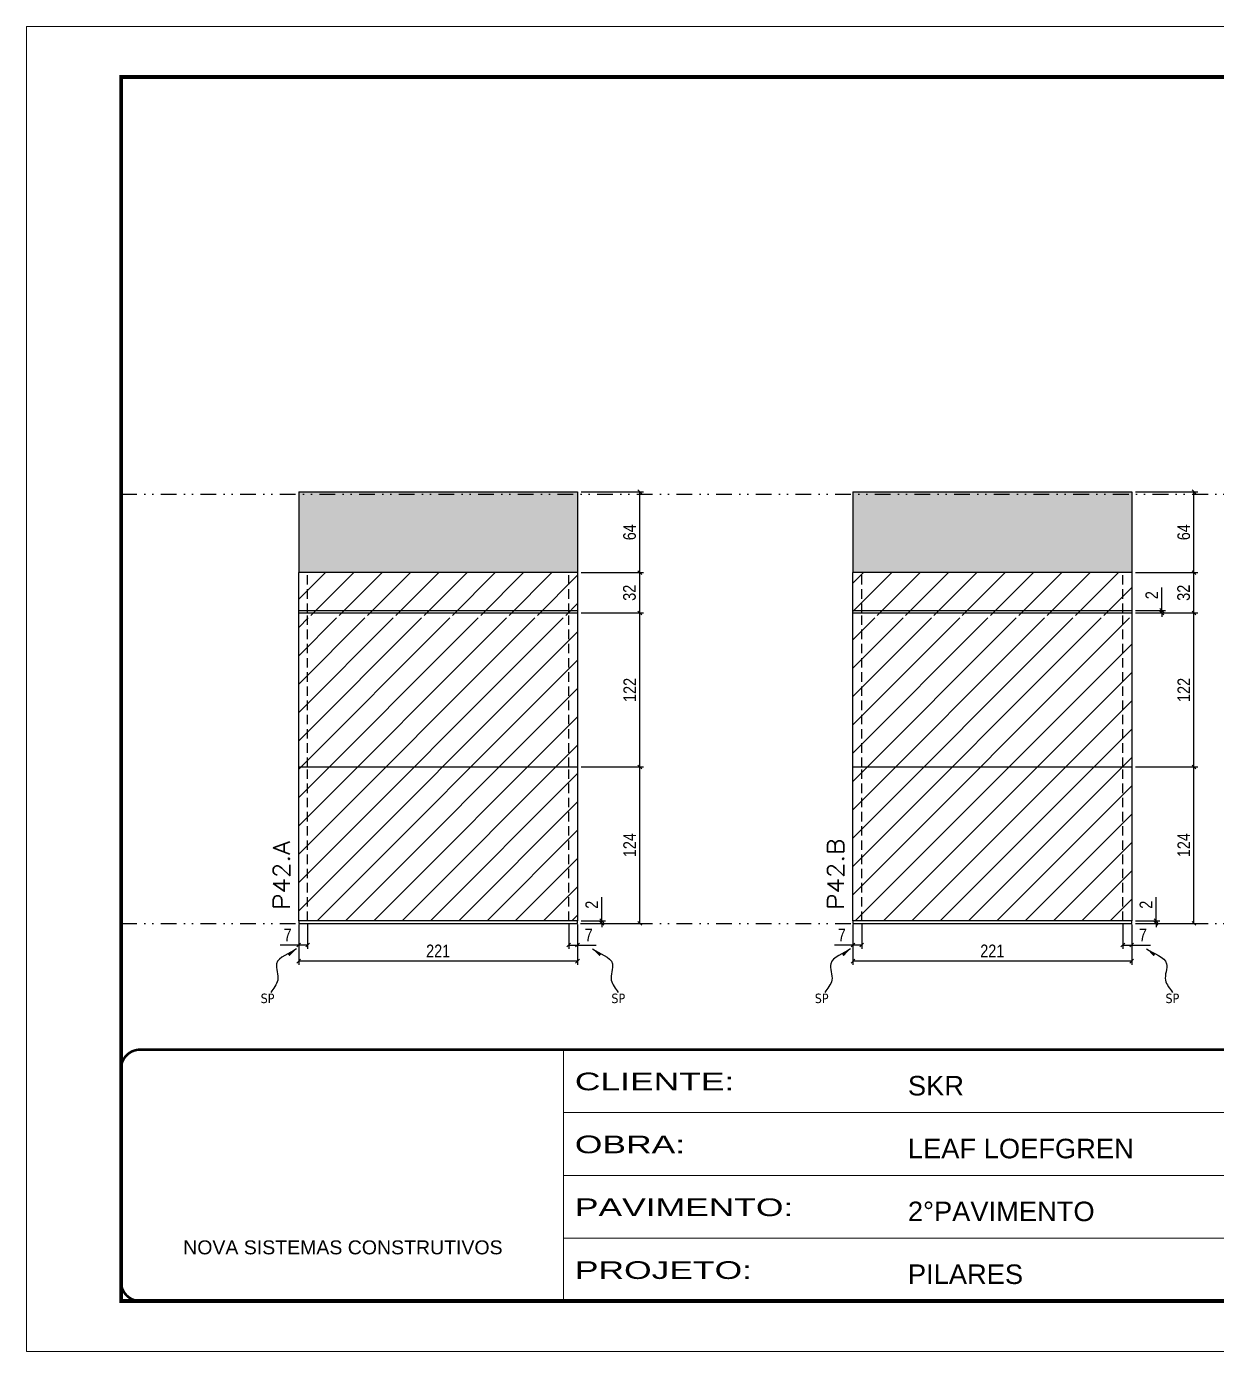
# Model space of a CAD drawing. Extents: x 14400 to 27878, y -21631 to 6985.
# Drawn here: x 17583 to 18527, y -8997 to -7947 of the extents above; entities that cross this region are included whole.
import ezdxf

# ---------------------------------------------------------------- set-up
doc = ezdxf.new("R2010")
doc.units = 0
for name, pattern in [('CONTINUO', [0]), ('DASHED', [0.75, 0.5, -0.25]), ('DIVIDE2', [0.625, 0.25, -0.125, 0, -0.125, 0, -0.125]), ('HIDDEN', [0.375, 0.25, -0.125])]:
    doc.linetypes.add(name, pattern=pattern)
for name, color, linetype in [('COTA', 241, 'Continuous'), ('Nível', 160, 'Continuous'), ('Painéis', 200, 'Continuous'), ('Sarrafo de Pressão', 42, 'HIDDEN'), ('texto', 7, 'Continuous')]:
    doc.layers.add(name, color=color, linetype=linetype)
for name, color, linetype, lineweight in [('Folhas', 255, 'Continuous', 9), ('Hachura', 251, 'Continuous', 9), ('SARRAFO DE PRESSAO', 251, 'DASHED', 9), ('Texto Seção', 7, 'Continuous', 15)]:
    doc.layers.add(name, color=color, linetype=linetype, lineweight=lineweight)
doc.styles.add('ARIAL', font='arial.ttf')
doc.styles.add('COTA TECNICA', font='techl___.ttf', dxfattribs={"height": 10})
doc.styles.add('COTA TECNICA-50', font='techl___.ttf', dxfattribs={"height": 10})
doc.styles.add('REGUA-120', font='ROMANS.shx', dxfattribs={"height": 15})
doc.styles.get("Standard").update_dxf_attribs({"font": 'arial.ttf'})
doc.styles.add('Tecnologia', font='')
doc.styles.get('Tecnologia').set_extended_font_data('Forgotten Futurist')
doc.dimstyles.new('COTA PAINEL-50', dxfattribs={"dimtxt": 10, "dimasz": 3, "dimexe": 3, "dimexo": 3, "dimgap": 3, "dimtad": 1, "dimdec": 1, "dimzin": 12, "dimdsep": 46, "dimtxsty": 'COTA TECNICA-50', "dimblk1": 'OBLIQUE', "dimblk2": 'OBLIQUE', "dimsah": 1, "dimcen": 0.9, "dimclrd": 4, "dimclre": 4, "dimclrt": 240, "dimadec": 1, "dimazin": 3, "dimtfac": 1, "dimtdec": 1, "dimtmove": 0, "dimatfit": 3, "dimfxl": 1, "dimtolj": 1, "dimtzin": 12, "dimarcsym": 0})
doc.dimstyles.new('PAINEL', dxfattribs={"dimtxt": 10, "dimasz": 3, "dimexe": 3, "dimexo": 3, "dimgap": 3, "dimtad": 1, "dimdec": 1, "dimzin": 12, "dimdsep": 46, "dimtxsty": 'COTA TECNICA', "dimblk1": 'OBLIQUE', "dimblk2": 'OBLIQUE', "dimsah": 1, "dimcen": 0.9, "dimclrd": 4, "dimclre": 4, "dimclrt": 240, "dimadec": 1, "dimazin": 3, "dimtfac": 1, "dimtdec": 1, "dimtmove": 0, "dimatfit": 3, "dimfxl": 1, "dimtolj": 1, "dimtzin": 12, "dimarcsym": 0})
doc.dimstyles.get("Standard").update_dxf_attribs({"dimtxt": 0.18, "dimasz": 0.18, "dimexe": 0.18, "dimexo": 0.0625, "dimgap": 0.09, "dimtad": 0, "dimtih": 1, "dimtoh": 1, "dimdec": 4, "dimzin": 0, "dimdsep": 46, "dimtxsty": 'Standard', "dimcen": 0.09, "dimadec": 0, "dimazin": 0, "dimtfac": 1, "dimtdec": 4, "dimtofl": 0, "dimtmove": 0, "dimatfit": 3, "dimfxl": 1, "dimtolj": 1, "dimtzin": 0, "dimarcsym": 0})

# ---------------------------------------------------------------- blocks, each defined once
blk = doc.blocks.new('9999999999')
at = {"color": 30, "linetype": 'CONTINUO'}
for p, q in [((98564.6, 34230.2), (98564.6, 34429.4)), ((98564.6, 34379.6), (99584, 34379.6)), ((98564.6, 34329.8), (99488, 34329.8)), ((98564.6, 34280), (99488, 34280))]:
    blk.add_line(p, q, dxfattribs=at)
at = {"color": 30, "linetype": 'CONTINUO', "const_width": 2}
blk.add_lwpolyline([(99584, 34230.2), (99584, 34414.4, 0.414214), (99569, 34429.4), (98229, 34429.4, 0.414214), (98214, 34414.4), (98214, 34245.2, 0.414214), (98229, 34230.2), (99584, 34230.2)], format="xyb", dxfattribs=at)
at = {"layer": 'Folhas'}
blk.add_lwpolyline([(98139, 34190.2), (99624, 34190.2), (99624, 35240.2), (98139, 35240.2)], close=True, dxfattribs=at)
at = {"layer": 'Folhas', "color": 30, "const_width": 3}
blk.add_lwpolyline([(98214, 34230.2), (99584, 34230.2), (99584, 35200.2), (98214, 35200.2)], close=True, dxfattribs=at)
at = {"color": 7, "linetype": 'Continuous', "ltscale": 5, "style": 'ARIAL'}
for s, height, p in [('SKR', 15.48, (98837.7, 34393.1)), ('LEAF LOEFGREN', 15.483, (98837.7, 34343.3)), ('2°PAVIMENTO', 15.483, (98837.7, 34293.5)), ('NOVA SISTEMAS CONSTRUTIVOS', 11.059, (98263.2, 34267.2)), ('PILARES', 15.48, (98837.7, 34243.7))]:
    blk.add_text(s, height=height, dxfattribs=at).set_placement(p)
at = {"layer": 'Folhas', "color": 7, "style": 'Tecnologia', "width": 1.5}
for s, p in [('CLIENTE:', (98573.7, 34397.2)), ('OBRA:', (98573.7, 34347.3)), ('PAVIMENTO:', (98573.7, 34297.5)), ('PROJETO:', (98573.7, 34247.7))]:
    blk.add_text(s, height=14, dxfattribs=at).set_placement(p)
blk = doc.blocks.new('_Oblique')
at = {"color": 0, "linetype": 'ByBlock', "lineweight": -2}
blk.add_line((-0.5, -0.5), (0.5, 0.5), dxfattribs=at)
blk = doc.blocks.new('*D2435')
at = {"layer": 'COTA', "color": 4, "lineweight": -2, "transparency": 16777216}
for p, q in [((17799.3, -8658.5), (17799.3, -8690.4)), ((18020.3, -8658.5), (18020.3, -8690.4)), ((18020.3, -8687.4), (17799.3, -8687.4))]:
    blk.add_line(p, q, dxfattribs=at)
at = {"layer": 'Defpoints', "color": 0, "transparency": 16777216}
for p in [(17799.3, -8655.5), (18020.3, -8655.5), (17799.3, -8687.4)]:
    blk.add_point(p, dxfattribs=at)
at = {"layer": 'COTA', "color": 4, "lineweight": -2, "transparency": 16777216, "xscale": 3, "yscale": 3, "zscale": 3, "rotation": 180}
blk.add_blockref('_Oblique', (17799.3, -8687.4), dxfattribs=at)
at = {"layer": 'COTA', "color": 4, "lineweight": -2, "transparency": 16777216, "xscale": 3, "yscale": 3, "zscale": 3}
blk.add_blockref('_Oblique', (18020.3, -8687.4), dxfattribs=at)
at = {"layer": 'COTA', "color": 240, "transparency": 16777216, "insert": (17909.8, -8679.3), "char_height": 10, "attachment_point": 5, "style": 'COTA TECNICA'}
blk.add_mtext('\\A1;221', dxfattribs=at)
blk = doc.blocks.new('*D2436')
at = {"layer": 'COTA', "color": 4, "lineweight": -2, "transparency": 16777216}
for p, q in [((18013.3, -8658.5), (18013.3, -8677.7)), ((18020.3, -8660.5), (18020.3, -8677.7)), ((18013.3, -8674.7), (18020.3, -8674.7)), ((18020.3, -8674.7), (18035.1, -8674.7))]:
    blk.add_line(p, q, dxfattribs=at)
at = {"layer": 'Defpoints', "color": 0, "transparency": 16777216}
for p in [(18013.3, -8655.5), (18020.3, -8657.5), (18020.3, -8674.7)]:
    blk.add_point(p, dxfattribs=at)
at = {"layer": 'COTA', "color": 4, "lineweight": -2, "transparency": 16777216, "xscale": 3, "yscale": 3, "zscale": 3, "rotation": 180}
blk.add_blockref('_Oblique', (18013.3, -8674.7), dxfattribs=at)
at = {"layer": 'COTA', "color": 4, "lineweight": -2, "transparency": 16777216, "xscale": 3, "yscale": 3, "zscale": 3}
blk.add_blockref('_Oblique', (18020.3, -8674.7), dxfattribs=at)
at = {"layer": 'COTA', "color": 240, "transparency": 16777216, "insert": (18029.2, -8666.6), "char_height": 10, "attachment_point": 5, "style": 'COTA TECNICA-50'}
blk.add_mtext('\\A1;7', dxfattribs=at)
blk = doc.blocks.new('*D2437')
at = {"layer": 'COTA', "color": 4, "lineweight": -2, "transparency": 16777216}
for p, q in [((17799.3, -8660.5), (17799.3, -8677.7)), ((17806.3, -8658.5), (17806.3, -8677.7)), ((17799.3, -8674.7), (17784.6, -8674.7)), ((17806.3, -8674.7), (17799.3, -8674.7))]:
    blk.add_line(p, q, dxfattribs=at)
at = {"layer": 'Defpoints', "color": 0, "transparency": 16777216}
for p in [(17799.3, -8657.5), (17806.3, -8655.5), (17799.3, -8674.7)]:
    blk.add_point(p, dxfattribs=at)
at = {"layer": 'COTA', "color": 4, "lineweight": -2, "transparency": 16777216, "xscale": 3, "yscale": 3, "zscale": 3, "rotation": 180}
blk.add_blockref('_Oblique', (17799.3, -8674.7), dxfattribs=at)
at = {"layer": 'COTA', "color": 4, "lineweight": -2, "transparency": 16777216, "xscale": 3, "yscale": 3, "zscale": 3}
blk.add_blockref('_Oblique', (17806.3, -8674.7), dxfattribs=at)
at = {"layer": 'COTA', "color": 240, "transparency": 16777216, "insert": (17790.5, -8666.6), "char_height": 10, "attachment_point": 5, "style": 'COTA TECNICA-50'}
blk.add_mtext('\\A1;7', dxfattribs=at)
blk = doc.blocks.new('*D2438')
at = {"layer": 'COTA', "color": 4, "lineweight": -2, "transparency": 16777216}
for p, q in [((18039.6, -8655.5), (18039.6, -8636.7)), ((18023.3, -8655.5), (18042.6, -8655.5)), ((18023.3, -8657.5), (18042.6, -8657.5)), ((18039.6, -8657.5), (18039.6, -8655.5)), ((18039.6, -8657.5), (18039.6, -8660.5))]:
    blk.add_line(p, q, dxfattribs=at)
at = {"layer": 'Defpoints', "color": 0, "transparency": 16777216}
for p in [(18020.3, -8655.5), (18020.3, -8657.5), (18039.6, -8657.5)]:
    blk.add_point(p, dxfattribs=at)
at = {"layer": 'COTA', "color": 4, "lineweight": -2, "transparency": 16777216, "xscale": 3, "yscale": 3, "zscale": 3}
for p, rotation in [((18039.6, -8655.5), 270), ((18039.6, -8657.5), 90)]:
    blk.add_blockref('_Oblique', p, dxfattribs=dict(at, rotation=rotation))
at = {"layer": 'COTA', "color": 240, "transparency": 16777216, "insert": (18031.6, -8642.7), "char_height": 10, "attachment_point": 5, "rotation": 90, "style": 'COTA TECNICA-50'}
blk.add_mtext('\\A1;2', dxfattribs=at)
blk = doc.blocks.new('*D2439')
at = {"layer": 'COTA', "color": 4, "linetype": 'ByBlock', "lineweight": -2, "transparency": 16777216}
for p, q in [((18023.3, -8533.5), (18072.7, -8533.5)), ((18069.7, -8657.5), (18069.7, -8533.5)), ((18023.3, -8657.5), (18072.7, -8657.5))]:
    blk.add_line(p, q, dxfattribs=at)
at = {"layer": 'Defpoints', "color": 0, "linetype": 'ByBlock', "transparency": 16777216}
for p in [(18020.3, -8533.5), (18069.7, -8533.5), (18020.3, -8657.5)]:
    blk.add_point(p, dxfattribs=at)
at = {"layer": 'COTA', "color": 4, "linetype": 'ByBlock', "lineweight": -2, "transparency": 16777216, "xscale": 3, "yscale": 3, "zscale": 3}
for p, rotation in [((18069.7, -8533.5), 90), ((18069.7, -8657.5), 270)]:
    blk.add_blockref('_Oblique', p, dxfattribs=dict(at, rotation=rotation))
at = {"layer": 'COTA', "color": 240, "linetype": 'ByBlock', "transparency": 16777216, "insert": (18061.6, -8595.5), "char_height": 10, "attachment_point": 5, "rotation": 90, "style": 'COTA TECNICA'}
blk.add_mtext('\\A1;124', dxfattribs=at)
blk = doc.blocks.new('*D2440')
at = {"layer": 'COTA', "color": 4, "linetype": 'ByBlock', "lineweight": -2, "transparency": 16777216}
for p, q in [((18023.3, -8533.5), (18072.7, -8533.5)), ((18069.7, -8657.5), (18069.7, -8533.5)), ((18023.3, -8657.5), (18072.7, -8657.5))]:
    blk.add_line(p, q, dxfattribs=at)
at = {"layer": 'Defpoints', "color": 0, "linetype": 'ByBlock', "transparency": 16777216}
for p in [(18020.3, -8533.5), (18069.7, -8533.5), (18020.3, -8657.5)]:
    blk.add_point(p, dxfattribs=at)
at = {"layer": 'COTA', "color": 4, "linetype": 'ByBlock', "lineweight": -2, "transparency": 16777216, "xscale": 3, "yscale": 3, "zscale": 3}
for p, rotation in [((18069.7, -8533.5), 90), ((18069.7, -8657.5), 270)]:
    blk.add_blockref('_Oblique', p, dxfattribs=dict(at, rotation=rotation))
at = {"layer": 'COTA', "color": 240, "linetype": 'ByBlock', "transparency": 16777216, "insert": (18061.6, -8595.5), "char_height": 10, "attachment_point": 5, "rotation": 90, "style": 'COTA TECNICA'}
blk.add_mtext('\\A1;124', dxfattribs=at)
blk = doc.blocks.new('*D2441')
at = {"layer": 'COTA', "color": 4, "lineweight": -2, "transparency": 16777216}
for p, q in [((18023.3, -8411.5), (18072.7, -8411.5)), ((18069.7, -8533.5), (18069.7, -8411.5)), ((18023.3, -8533.5), (18072.7, -8533.5))]:
    blk.add_line(p, q, dxfattribs=at)
at = {"layer": 'Defpoints', "color": 0, "transparency": 16777216}
for p in [(18020.3, -8411.5), (18069.7, -8411.5), (18020.3, -8533.5)]:
    blk.add_point(p, dxfattribs=at)
at = {"layer": 'COTA', "color": 4, "lineweight": -2, "transparency": 16777216, "xscale": 3, "yscale": 3, "zscale": 3}
for p, rotation in [((18069.7, -8411.5), 90), ((18069.7, -8533.5), 270)]:
    blk.add_blockref('_Oblique', p, dxfattribs=dict(at, rotation=rotation))
at = {"layer": 'COTA', "color": 240, "transparency": 16777216, "insert": (18061.7, -8472.5), "char_height": 10, "attachment_point": 5, "rotation": 90, "style": 'COTA TECNICA'}
blk.add_mtext('\\A1;122', dxfattribs=at)
blk = doc.blocks.new('*D2443')
at = {"layer": 'COTA', "color": 4, "lineweight": -2, "transparency": 16777216}
for p, q in [((18023.3, -8379.5), (18072.7, -8379.5)), ((18069.7, -8411.5), (18069.7, -8379.5)), ((18023.3, -8411.5), (18072.7, -8411.5))]:
    blk.add_line(p, q, dxfattribs=at)
at = {"layer": 'Defpoints', "color": 0, "transparency": 16777216}
for p in [(18020.3, -8379.5), (18069.7, -8379.5), (18020.3, -8411.5)]:
    blk.add_point(p, dxfattribs=at)
at = {"layer": 'COTA', "color": 4, "lineweight": -2, "transparency": 16777216, "xscale": 3, "yscale": 3, "zscale": 3}
for p, rotation in [((18069.7, -8379.5), 90), ((18069.7, -8411.5), 270)]:
    blk.add_blockref('_Oblique', p, dxfattribs=dict(at, rotation=rotation))
at = {"layer": 'COTA', "color": 240, "transparency": 16777216, "insert": (18061.5, -8395.5), "char_height": 10, "attachment_point": 5, "rotation": 90, "style": 'COTA TECNICA'}
blk.add_mtext('\\A1;32', dxfattribs=at)
blk = doc.blocks.new('*D2444')
at = {"layer": 'COTA', "color": 4, "lineweight": -2, "transparency": 16777216}
for p, q in [((18023.3, -8315.5), (18072.7, -8315.5)), ((18069.7, -8379.5), (18069.7, -8315.5)), ((18023.3, -8379.5), (18072.7, -8379.5))]:
    blk.add_line(p, q, dxfattribs=at)
at = {"layer": 'Defpoints', "color": 0, "transparency": 16777216}
for p in [(18020.3, -8315.5), (18069.7, -8315.5), (18020.3, -8379.5)]:
    blk.add_point(p, dxfattribs=at)
at = {"layer": 'COTA', "color": 4, "lineweight": -2, "transparency": 16777216, "xscale": 3, "yscale": 3, "zscale": 3}
for p, rotation in [((18069.7, -8315.5), 90), ((18069.7, -8379.5), 270)]:
    blk.add_blockref('_Oblique', p, dxfattribs=dict(at, rotation=rotation))
at = {"layer": 'COTA', "color": 240, "transparency": 16777216, "insert": (18061.6, -8347.5), "char_height": 10, "attachment_point": 5, "rotation": 90, "style": 'COTA TECNICA'}
blk.add_mtext('\\A1;64', dxfattribs=at)
blk = doc.blocks.new('*D2445')
at = {"layer": 'COTA', "color": 4, "lineweight": -2, "transparency": 16777216}
for p, q in [((18238.6, -8658.5), (18238.6, -8690.4)), ((18459.6, -8658.5), (18459.6, -8690.4)), ((18459.6, -8687.4), (18238.6, -8687.4))]:
    blk.add_line(p, q, dxfattribs=at)
at = {"layer": 'Defpoints', "color": 0, "transparency": 16777216}
for p in [(18238.6, -8655.5), (18459.6, -8655.5), (18238.6, -8687.4)]:
    blk.add_point(p, dxfattribs=at)
at = {"layer": 'COTA', "color": 4, "lineweight": -2, "transparency": 16777216, "xscale": 3, "yscale": 3, "zscale": 3, "rotation": 180}
blk.add_blockref('_Oblique', (18238.6, -8687.4), dxfattribs=at)
at = {"layer": 'COTA', "color": 4, "lineweight": -2, "transparency": 16777216, "xscale": 3, "yscale": 3, "zscale": 3}
blk.add_blockref('_Oblique', (18459.6, -8687.4), dxfattribs=at)
at = {"layer": 'COTA', "color": 240, "transparency": 16777216, "insert": (18349.1, -8679.3), "char_height": 10, "attachment_point": 5, "style": 'COTA TECNICA'}
blk.add_mtext('\\A1;221', dxfattribs=at)
blk = doc.blocks.new('*D2446')
at = {"layer": 'COTA', "color": 4, "lineweight": -2, "transparency": 16777216}
for p, q in [((18452.6, -8658.5), (18452.6, -8677.7)), ((18459.6, -8660.5), (18459.6, -8677.7)), ((18452.6, -8674.7), (18459.6, -8674.7)), ((18459.6, -8674.7), (18474.4, -8674.7))]:
    blk.add_line(p, q, dxfattribs=at)
at = {"layer": 'Defpoints', "color": 0, "transparency": 16777216}
for p in [(18452.6, -8655.5), (18459.6, -8657.5), (18459.6, -8674.7)]:
    blk.add_point(p, dxfattribs=at)
at = {"layer": 'COTA', "color": 4, "lineweight": -2, "transparency": 16777216, "xscale": 3, "yscale": 3, "zscale": 3, "rotation": 180}
blk.add_blockref('_Oblique', (18452.6, -8674.7), dxfattribs=at)
at = {"layer": 'COTA', "color": 4, "lineweight": -2, "transparency": 16777216, "xscale": 3, "yscale": 3, "zscale": 3}
blk.add_blockref('_Oblique', (18459.6, -8674.7), dxfattribs=at)
at = {"layer": 'COTA', "color": 240, "transparency": 16777216, "insert": (18468.5, -8666.6), "char_height": 10, "attachment_point": 5, "style": 'COTA TECNICA-50'}
blk.add_mtext('\\A1;7', dxfattribs=at)
blk = doc.blocks.new('*D2447')
at = {"layer": 'COTA', "color": 4, "lineweight": -2, "transparency": 16777216}
for p, q in [((18238.6, -8660.5), (18238.6, -8677.7)), ((18245.6, -8658.5), (18245.6, -8677.7)), ((18238.6, -8674.7), (18223.9, -8674.7)), ((18245.6, -8674.7), (18238.6, -8674.7))]:
    blk.add_line(p, q, dxfattribs=at)
at = {"layer": 'Defpoints', "color": 0, "transparency": 16777216}
for p in [(18238.6, -8657.5), (18245.6, -8655.5), (18238.6, -8674.7)]:
    blk.add_point(p, dxfattribs=at)
at = {"layer": 'COTA', "color": 4, "lineweight": -2, "transparency": 16777216, "xscale": 3, "yscale": 3, "zscale": 3, "rotation": 180}
blk.add_blockref('_Oblique', (18238.6, -8674.7), dxfattribs=at)
at = {"layer": 'COTA', "color": 4, "lineweight": -2, "transparency": 16777216, "xscale": 3, "yscale": 3, "zscale": 3}
blk.add_blockref('_Oblique', (18245.6, -8674.7), dxfattribs=at)
at = {"layer": 'COTA', "color": 240, "transparency": 16777216, "insert": (18229.8, -8666.6), "char_height": 10, "attachment_point": 5, "style": 'COTA TECNICA-50'}
blk.add_mtext('\\A1;7', dxfattribs=at)
blk = doc.blocks.new('*D2448')
at = {"layer": 'COTA', "color": 4, "lineweight": -2, "transparency": 16777216}
for p, q in [((18478.9, -8655.5), (18478.9, -8636.7)), ((18462.6, -8655.5), (18481.9, -8655.5)), ((18462.6, -8657.5), (18481.9, -8657.5)), ((18478.9, -8657.5), (18478.9, -8655.5)), ((18478.9, -8657.5), (18478.9, -8660.5))]:
    blk.add_line(p, q, dxfattribs=at)
at = {"layer": 'Defpoints', "color": 0, "transparency": 16777216}
for p in [(18459.6, -8655.5), (18459.6, -8657.5), (18478.9, -8657.5)]:
    blk.add_point(p, dxfattribs=at)
at = {"layer": 'COTA', "color": 4, "lineweight": -2, "transparency": 16777216, "xscale": 3, "yscale": 3, "zscale": 3}
for p, rotation in [((18478.9, -8655.5), 270), ((18478.9, -8657.5), 90)]:
    blk.add_blockref('_Oblique', p, dxfattribs=dict(at, rotation=rotation))
at = {"layer": 'COTA', "color": 240, "transparency": 16777216, "insert": (18470.9, -8642.7), "char_height": 10, "attachment_point": 5, "rotation": 90, "style": 'COTA TECNICA-50'}
blk.add_mtext('\\A1;2', dxfattribs=at)
blk = doc.blocks.new('*D2449')
at = {"layer": 'COTA', "color": 4, "linetype": 'ByBlock', "lineweight": -2, "transparency": 16777216}
for p, q in [((18462.6, -8533.5), (18512, -8533.5)), ((18509, -8657.5), (18509, -8533.5)), ((18462.6, -8657.5), (18512, -8657.5))]:
    blk.add_line(p, q, dxfattribs=at)
at = {"layer": 'Defpoints', "color": 0, "linetype": 'ByBlock', "transparency": 16777216}
for p in [(18459.6, -8533.5), (18509, -8533.5), (18459.6, -8657.5)]:
    blk.add_point(p, dxfattribs=at)
at = {"layer": 'COTA', "color": 4, "linetype": 'ByBlock', "lineweight": -2, "transparency": 16777216, "xscale": 3, "yscale": 3, "zscale": 3}
for p, rotation in [((18509, -8533.5), 90), ((18509, -8657.5), 270)]:
    blk.add_blockref('_Oblique', p, dxfattribs=dict(at, rotation=rotation))
at = {"layer": 'COTA', "color": 240, "linetype": 'ByBlock', "transparency": 16777216, "insert": (18500.9, -8595.5), "char_height": 10, "attachment_point": 5, "rotation": 90, "style": 'COTA TECNICA'}
blk.add_mtext('\\A1;124', dxfattribs=at)
blk = doc.blocks.new('*D2450')
at = {"layer": 'COTA', "color": 4, "linetype": 'ByBlock', "lineweight": -2, "transparency": 16777216}
for p, q in [((18462.6, -8533.5), (18512, -8533.5)), ((18509, -8657.5), (18509, -8533.5)), ((18462.6, -8657.5), (18512, -8657.5))]:
    blk.add_line(p, q, dxfattribs=at)
at = {"layer": 'Defpoints', "color": 0, "linetype": 'ByBlock', "transparency": 16777216}
for p in [(18459.6, -8533.5), (18509, -8533.5), (18459.6, -8657.5)]:
    blk.add_point(p, dxfattribs=at)
at = {"layer": 'COTA', "color": 4, "linetype": 'ByBlock', "lineweight": -2, "transparency": 16777216, "xscale": 3, "yscale": 3, "zscale": 3}
for p, rotation in [((18509, -8533.5), 90), ((18509, -8657.5), 270)]:
    blk.add_blockref('_Oblique', p, dxfattribs=dict(at, rotation=rotation))
at = {"layer": 'COTA', "color": 240, "linetype": 'ByBlock', "transparency": 16777216, "insert": (18500.9, -8595.5), "char_height": 10, "attachment_point": 5, "rotation": 90, "style": 'COTA TECNICA'}
blk.add_mtext('\\A1;124', dxfattribs=at)
blk = doc.blocks.new('*D2451')
at = {"layer": 'COTA', "color": 4, "lineweight": -2, "transparency": 16777216}
for p, q in [((18462.6, -8411.5), (18512, -8411.5)), ((18509, -8533.5), (18509, -8411.5)), ((18462.6, -8533.5), (18512, -8533.5))]:
    blk.add_line(p, q, dxfattribs=at)
at = {"layer": 'Defpoints', "color": 0, "transparency": 16777216}
for p in [(18459.6, -8411.5), (18509, -8411.5), (18459.6, -8533.5)]:
    blk.add_point(p, dxfattribs=at)
at = {"layer": 'COTA', "color": 4, "lineweight": -2, "transparency": 16777216, "xscale": 3, "yscale": 3, "zscale": 3}
for p, rotation in [((18509, -8411.5), 90), ((18509, -8533.5), 270)]:
    blk.add_blockref('_Oblique', p, dxfattribs=dict(at, rotation=rotation))
at = {"layer": 'COTA', "color": 240, "transparency": 16777216, "insert": (18500.9, -8472.5), "char_height": 10, "attachment_point": 5, "rotation": 90, "style": 'COTA TECNICA'}
blk.add_mtext('\\A1;122', dxfattribs=at)
blk = doc.blocks.new('*D2453')
at = {"layer": 'COTA', "color": 4, "lineweight": -2, "transparency": 16777216}
for p, q in [((18462.6, -8379.5), (18512, -8379.5)), ((18509, -8411.5), (18509, -8379.5)), ((18462.6, -8411.5), (18512, -8411.5))]:
    blk.add_line(p, q, dxfattribs=at)
at = {"layer": 'Defpoints', "color": 0, "transparency": 16777216}
for p in [(18459.6, -8379.5), (18509, -8379.5), (18459.6, -8411.5)]:
    blk.add_point(p, dxfattribs=at)
at = {"layer": 'COTA', "color": 4, "lineweight": -2, "transparency": 16777216, "xscale": 3, "yscale": 3, "zscale": 3}
for p, rotation in [((18509, -8379.5), 90), ((18509, -8411.5), 270)]:
    blk.add_blockref('_Oblique', p, dxfattribs=dict(at, rotation=rotation))
at = {"layer": 'COTA', "color": 240, "transparency": 16777216, "insert": (18500.8, -8395.5), "char_height": 10, "attachment_point": 5, "rotation": 90, "style": 'COTA TECNICA'}
blk.add_mtext('\\A1;32', dxfattribs=at)
blk = doc.blocks.new('*D2454')
at = {"layer": 'COTA', "color": 4, "lineweight": -2, "transparency": 16777216}
for p, q in [((18462.6, -8315.5), (18512, -8315.5)), ((18509, -8379.5), (18509, -8315.5)), ((18462.6, -8379.5), (18512, -8379.5))]:
    blk.add_line(p, q, dxfattribs=at)
at = {"layer": 'Defpoints', "color": 0, "transparency": 16777216}
for p in [(18459.6, -8315.5), (18509, -8315.5), (18459.6, -8379.5)]:
    blk.add_point(p, dxfattribs=at)
at = {"layer": 'COTA', "color": 4, "lineweight": -2, "transparency": 16777216, "xscale": 3, "yscale": 3, "zscale": 3}
for p, rotation in [((18509, -8315.5), 90), ((18509, -8379.5), 270)]:
    blk.add_blockref('_Oblique', p, dxfattribs=dict(at, rotation=rotation))
at = {"layer": 'COTA', "color": 240, "transparency": 16777216, "insert": (18500.9, -8347.5), "char_height": 10, "attachment_point": 5, "rotation": 90, "style": 'COTA TECNICA'}
blk.add_mtext('\\A1;64', dxfattribs=at)
blk = doc.blocks.new('*D2452')
at = {"layer": 'COTA', "color": 4, "lineweight": -2, "transparency": 16777216}
for p, q in [((18483.5, -8409.5), (18483.5, -8391.4)), ((18462.6, -8409.5), (18486.5, -8409.5)), ((18483.5, -8411.5), (18483.5, -8409.5)), ((18462.6, -8411.5), (18486.5, -8411.5)), ((18483.5, -8411.5), (18483.5, -8414.5))]:
    blk.add_line(p, q, dxfattribs=at)
at = {"layer": 'Defpoints', "color": 0, "transparency": 16777216}
for p in [(18459.6, -8409.5), (18483.5, -8409.5), (18459.6, -8411.5)]:
    blk.add_point(p, dxfattribs=at)
at = {"layer": 'COTA', "color": 4, "lineweight": -2, "transparency": 16777216, "xscale": 3, "yscale": 3, "zscale": 3}
for p, rotation in [((18483.5, -8409.5), 270), ((18483.5, -8411.5), 90)]:
    blk.add_blockref('_Oblique', p, dxfattribs=dict(at, rotation=rotation))
at = {"layer": 'COTA', "color": 240, "transparency": 16777216, "insert": (18475.5, -8397.4), "char_height": 10, "attachment_point": 5, "rotation": 90, "style": 'COTA TECNICA'}
blk.add_mtext('\\A1;2', dxfattribs=at)

msp = doc.modelspace()

# ---------------------------------------------------------------- hatches: boundary and pattern name
at = {"layer": 'COTA'}
h = msp.add_hatch(dxfattribs=at)
h.set_pattern_fill('AR-CONC', color=256, scale=0.03)
h.set_pattern_definition([(50, (-1994.6746, -3445.7253), (5.4655401, -0.4781726), [0.5715, -6.2865]), (355, (-1994.6746, -3445.7253), (-1.0573026, 5.7317054), [0.4572, -5.0292175]), (100.451445, (-1994.219, -3445.765), (4.4082374, 5.2535326), [0.4857003, -5.3427073]), (46.1842, (-1994.6746, -3444.201), (8.1323712, -1.2612698), [0.85725, -9.42975]), (96.635558, (-1993.997, -3444.3064), (7.122124, 7.4227837), [0.7285507, -8.0140682]), (351.18415, (-1994.675, -3444.201), (7.122124, 7.4227837), [0.685799, -7.543792]), (21, (-1993.9126, -3444.5823), (4.5484317, -3.0679559), [0.5715, -6.2865]), (326, (-1993.9126, -3444.5823), (1.8540609, 5.525639), [0.4572, -5.0292]), (71.451445, (-1993.5336, -3444.838), (6.4024926, 2.457683), [0.4857003, -5.3426981]), (37.5, (-1994.6746, -3445.7253), (0.0926581, 2.53665117), [0, -4.96824, 0, -5.1054, 0, -5.04825]), (7.5, (-1994.6746, -3445.7253), (2.00458988, 3.00541724), [0, -2.91084, 0, -4.85394, 0, -1.92405]), (327.5, (-1996.3739, -3445.7253), (4.06771786, -0.17186232), [0, -1.905, 0, -5.9436, 0, -7.8867]), (317.5, (-1997.136, -3445.7253), (4.44387544, 0.76279473), [0, -2.4765, 0, -3.94716, 0, -5.6007])])
h.paths.add_polyline_path([(18020.35, -8315.47), (17799.35, -8315.47), (17799.35, -8379.47), (18020.35, -8379.47)])
h = msp.add_hatch(dxfattribs=at)
h.set_pattern_fill('AR-CONC', color=256, scale=0.03)
h.set_pattern_definition([(50, (-1555.3887, -3445.7253), (5.4655401, -0.4781726), [0.5715, -6.2865]), (355, (-1555.3887, -3445.7253), (-1.0573026, 5.7317054), [0.4572, -5.0292175]), (100.451445, (-1554.933, -3445.765), (4.4082374, 5.2535326), [0.4857003, -5.3427073]), (46.1842, (-1555.389, -3444.201), (8.1323712, -1.2612698), [0.85725, -9.42975]), (96.635558, (-1554.711, -3444.3064), (7.122124, 7.4227837), [0.7285507, -8.0140682]), (351.18415, (-1555.389, -3444.201), (7.122124, 7.4227837), [0.685799, -7.543792]), (21, (-1554.6267, -3444.5823), (4.5484317, -3.0679559), [0.5715, -6.2865]), (326, (-1554.6267, -3444.5823), (1.8540609, 5.525639), [0.4572, -5.0292]), (71.451445, (-1554.2477, -3444.838), (6.4024926, 2.457683), [0.4857003, -5.3426981]), (37.5, (-1555.3887, -3445.7253), (0.0926581, 2.53665117), [0, -4.96824, 0, -5.1054, 0, -5.04825]), (7.5, (-1555.3887, -3445.7253), (2.00458988, 3.00541724), [0, -2.91084, 0, -4.85394, 0, -1.92405]), (327.5, (-1557.088, -3445.7253), (4.06771786, -0.17186232), [0, -1.905, 0, -5.9436, 0, -7.8867]), (317.5, (-1557.85, -3445.7253), (4.44387544, 0.76279473), [0, -2.4765, 0, -3.94716, 0, -5.6007])])
h.paths.add_polyline_path([(18459.63, -8315.47), (18238.63, -8315.47), (18238.63, -8379.47), (18459.63, -8379.47)])
at = {"layer": 'Hachura'}
h = msp.add_hatch(dxfattribs=at)
h.set_pattern_fill('ANSI31', color=256, scale=5)
h.paths.add_polyline_path([(18020.35, -8533.47), (17799.35, -8533.47), (17799.35, -8655.47), (18020.35, -8655.47)])
h.paths.add_polyline_path([(18020.35, -8415.47), (17799.35, -8415.47), (17799.35, -8533.47), (18020.35, -8533.47)])
h.paths.add_polyline_path([(18020.35, -8379.47), (17799.35, -8379.47), (17799.35, -8413.47), (18020.35, -8413.47)])
h.paths.add_polyline_path([(18459.63, -8379.47), (18238.63, -8379.47), (18238.63, -8413.47), (18459.63, -8413.47)])
h.paths.add_polyline_path([(18459.63, -8415.47), (18238.63, -8415.47), (18238.63, -8533.47), (18459.63, -8533.47)])
h.paths.add_polyline_path([(18459.63, -8533.47), (18238.63, -8533.47), (18238.63, -8655.47), (18459.63, -8655.47)])

# ---------------------------------------------------------------- linework, layer by layer
at = {"layer": 'COTA'}
for p, q in [((17799.35, -8315.47), (18020.35, -8315.47)), ((17799.35, -8315.47), (17799.35, -8379.47)), ((18020.35, -8315.47), (18020.35, -8379.47)), ((18238.63, -8315.47), (18459.63, -8315.47)), ((18238.63, -8315.47), (18238.63, -8379.47)), ((18459.63, -8315.47), (18459.63, -8379.47))]:
    msp.add_line(p, q, dxfattribs=at)
at = {"layer": 'Nível', "color": 4, "linetype": 'DIVIDE2', "ltscale": 50}
for p, q in [((17658.47, -8317.47), (19028.47, -8317.47)), ((17658.47, -8657.47), (19028.47, -8657.47))]:
    msp.add_line(p, q, dxfattribs=at)
at = {"layer": 'Painéis'}
for p, q in [((18020.35, -8379.47), (17799.35, -8379.47)), ((17799.35, -8655.47), (17799.35, -8379.47)), ((18020.35, -8379.47), (18020.35, -8655.47)), ((18459.63, -8379.47), (18238.63, -8379.47)), ((18238.63, -8655.47), (18238.63, -8379.47)), ((18459.63, -8379.47), (18459.63, -8655.47)), ((17799.35, -8409.47), (18020.35, -8409.47)), ((18238.63, -8409.47), (18459.63, -8409.47)), ((17799.35, -8411.47), (18020.35, -8411.47)), ((18238.63, -8411.47), (18459.63, -8411.47)), ((17799.35, -8533.47), (18020.35, -8533.47)), ((18238.63, -8533.47), (18459.63, -8533.47))]:
    msp.add_line(p, q, dxfattribs=at)
for points in [[(18020.35, -8655.47), (17799.35, -8655.47), (17799.35, -8657.47), (18020.35, -8657.47)], [(18459.63, -8655.47), (18238.63, -8655.47), (18238.63, -8657.47), (18459.63, -8657.47)]]:
    msp.add_lwpolyline(points, close=True, dxfattribs=at)
at = {"layer": 'Sarrafo de Pressão', "ltscale": 30}
for p, q in [((17806.35, -8411.47), (17806.35, -8379.47)), ((18013.35, -8411.47), (18013.35, -8379.47)), ((18245.63, -8411.47), (18245.63, -8379.47)), ((18452.63, -8411.47), (18452.63, -8379.47)), ((17806.35, -8533.47), (17806.35, -8411.47)), ((18013.35, -8533.47), (18013.35, -8411.47)), ((18245.63, -8533.47), (18245.63, -8411.47)), ((18452.63, -8533.47), (18452.63, -8411.47)), ((17806.35, -8655.47), (17806.35, -8533.47)), ((18013.35, -8655.47), (18013.35, -8533.47)), ((18245.63, -8655.47), (18245.63, -8533.47)), ((18452.63, -8655.47), (18452.63, -8533.47))]:
    msp.add_line(p, q, dxfattribs=at)

# ---------------------------------------------------------------- block references
at = {"layer": 'SARRAFO DE PRESSAO', "color": 6, "linetype": 'ByBlock'}
msp.add_blockref('9999999999', (-80555.51, -43186.95), dxfattribs=at)

# ---------------------------------------------------------------- texts
at = {"layer": 'texto', "color": 0, "char_height": 7.5, "attachment_point": 5}
for insert in [(17774.57, -8716.96), (18052.59, -8716.96), (18213.85, -8716.96), (18491.88, -8716.96)]:
    msp.add_mtext('{\\fTahoma|b0|i0|c0|p34;\\C4;SP}', dxfattribs=dict(at, insert=insert))
at = {"layer": 'Texto Seção', "style": 'REGUA-120', "width": 1.1}
for s, p in [('P42.A', (17792.1, -8646.7)), ('P42.B', (18231.38, -8646.7))]:
    msp.add_text(s, height=13, rotation=90, dxfattribs=at).set_placement(p)

# ---------------------------------------------------------------- dimensions: what is measured, and where the dimension line sits
at = {"layer": 'COTA'}
for base, p1, p2, angle, override, picture, middle in [((18069.71, -8315.47), (18020.35, -8379.47), (18020.35, -8315.47), 90, {"dimtmove": 1}, '*D2444', (18061.61, -8347.47)), ((18509, -8315.47), (18459.63, -8379.47), (18459.63, -8315.47), 90, {"dimtmove": 1}, '*D2454', (18500.9, -8347.47)), ((17799.35, -8687.36), (18020.35, -8655.47), (17799.35, -8655.47), 180, {"dimarcsym": 2}, '*D2435', (17909.85, -8679.3)), ((18238.63, -8687.36), (18459.63, -8655.47), (18238.63, -8655.47), 180, {"dimarcsym": 2}, '*D2445', (18349.13, -8679.3))]:
    dim = msp.add_linear_dim(base=base, p1=p1, p2=p2, angle=angle, dimstyle='PAINEL', override=override, dxfattribs=at)
    dim.commit()
    dim.dimension.update_dxf_attribs({"geometry": picture, "text_midpoint": middle})
for base, p1, p2, angle, dimstyle, picture, middle in [((18069.71, -8379.47), (18020.35, -8411.47), (18020.35, -8379.47), 90, 'PAINEL', '*D2443', (18061.49, -8395.47)), ((18509, -8379.47), (18459.63, -8411.47), (18459.63, -8379.47), 90, 'PAINEL', '*D2453', (18500.78, -8395.47)), ((18483.49, -8409.47), (18459.63, -8411.47), (18459.63, -8409.47), 90, 'PAINEL', '*D2452', (18475.49, -8397.41)), ((18069.71, -8411.47), (18020.35, -8533.47), (18020.35, -8411.47), 90, 'PAINEL', '*D2441', (18061.66, -8472.47)), ((18509, -8411.47), (18459.63, -8533.47), (18459.63, -8411.47), 90, 'PAINEL', '*D2451', (18500.94, -8472.47)), ((17799.35, -8674.71), (17806.35, -8655.47), (17799.35, -8657.47), 180, 'COTA PAINEL-50', '*D2437', (17790.48, -8666.63)), ((18238.63, -8674.71), (18245.63, -8655.47), (18238.63, -8657.47), 180, 'COTA PAINEL-50', '*D2447', (18229.77, -8666.63))]:
    dim = msp.add_linear_dim(base=base, p1=p1, p2=p2, angle=angle, dimstyle=dimstyle, dxfattribs=at)
    dim.commit()
    dim.dimension.update_dxf_attribs({"geometry": picture, "text_midpoint": middle})
at = {"layer": 'COTA', "linetype": 'ByBlock'}
for p1, p2, picture, middle in [((18020.35, -8657.47), (18020.35, -8533.47), '*D2439', (18061.64, -8595.47)), ((18020.35, -8657.47), (18020.35, -8533.47), '*D2440', (18061.64, -8595.47)), ((18459.63, -8657.47), (18459.63, -8533.47), '*D2449', (18500.93, -8595.47)), ((18459.63, -8657.47), (18459.63, -8533.47), '*D2450', (18500.93, -8595.47))]:
    dim = msp.add_aligned_dim(p1=p1, p2=p2, distance=-49.37, dimstyle='PAINEL', dxfattribs=at)
    dim.commit()
    dim.dimension.update_dxf_attribs({"geometry": picture, "text_midpoint": middle})
at = {"layer": 'COTA'}
for base, p1, p2, picture, middle in [((18039.6, -8657.47), (18020.35, -8655.47), (18020.35, -8657.47), '*D2438', (18039.6, -8642.72)), ((18478.89, -8657.47), (18459.63, -8655.47), (18459.63, -8657.47), '*D2448', (18478.89, -8642.72))]:
    dim = msp.add_linear_dim(base=base, p1=p1, p2=p2, angle=90, dimstyle='COTA PAINEL-50', dxfattribs=at)
    dim.commit()
    dim.dimension.update_dxf_attribs({"geometry": picture, "text_midpoint": middle, "dimtype": 160})
for base, p1, p2, picture, middle in [((18020.35, -8674.71), (18013.35, -8655.47), (18020.35, -8657.47), '*D2436', (18029.21, -8666.63)), ((18459.63, -8674.71), (18452.63, -8655.47), (18459.63, -8657.47), '*D2446', (18468.5, -8666.63))]:
    dim = msp.add_linear_dim(base=base, p1=p1, p2=p2, dimstyle='COTA PAINEL-50', dxfattribs=at)
    dim.commit()
    dim.dimension.update_dxf_attribs({"geometry": picture, "text_midpoint": middle})

# ---------------------------------------------------------------- leaders
at = {"layer": 'COTA', "path_type": 1}
for points in [[(17797.52, -8677.65), (17781.73, -8689.48), (17782.66, -8702.49), (17777.1, -8712.27)], [(18032.18, -8677.65), (18047.96, -8689.48), (18047.04, -8702.49), (18052.59, -8712.27)], [(18236.8, -8677.65), (18221.02, -8689.48), (18221.94, -8702.49), (18216.39, -8712.27)], [(18471.46, -8677.65), (18487.25, -8689.48), (18486.32, -8702.49), (18491.87, -8712.27)]]:
    msp.add_leader(points, dimstyle='Standard', override={"dimasz": 8}, dxfattribs=at)

doc.saveas('drawing.dxf')
